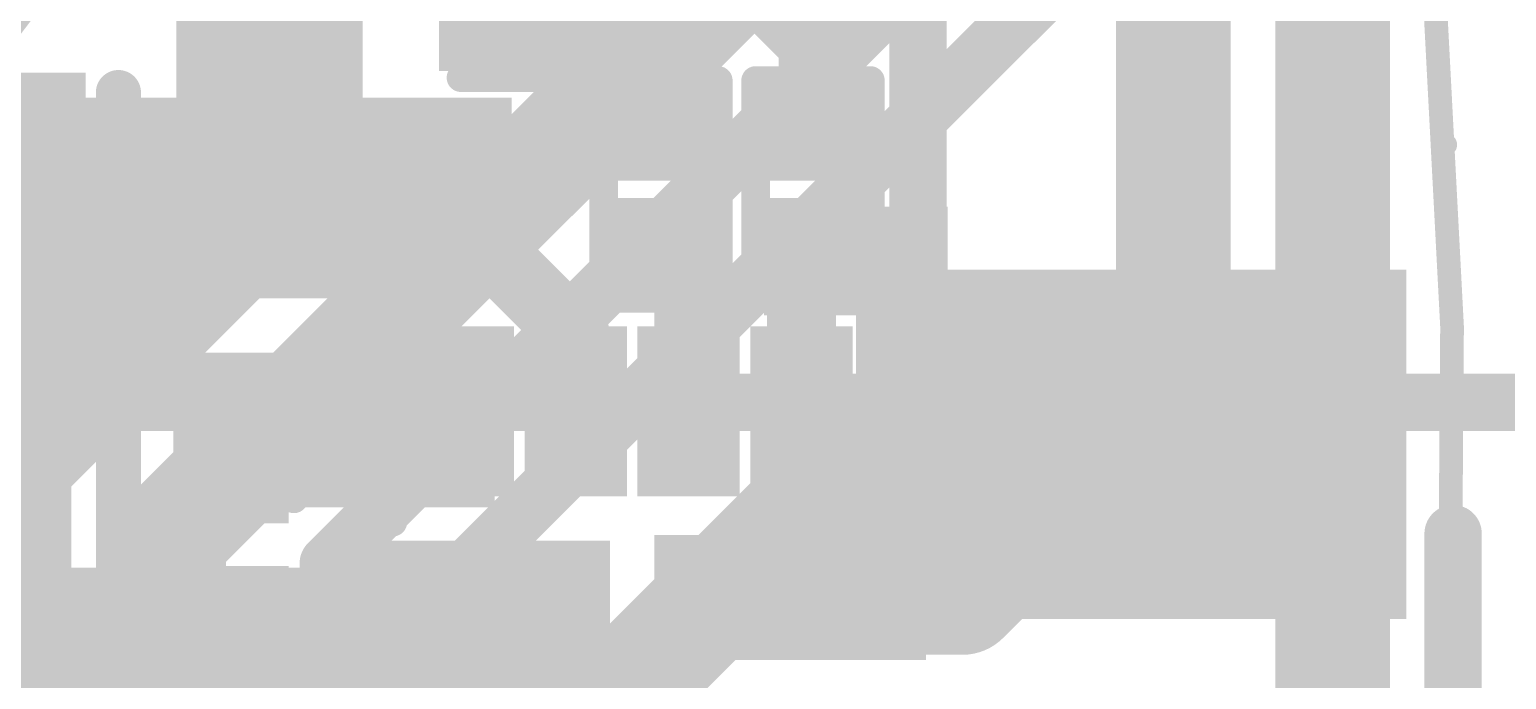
# Model space of a CAD drawing. Header units: millimetres. Extents: x 45.53 to 47.16, y 2.21 to 4.42.
# Drawn here: x 46.7272 to 46.9847, y 3.0685 to 3.1819 of the extents above; entities that cross this region are included whole.
import ezdxf

# ---------------------------------------------------------------- set-up
doc = ezdxf.new("R2010")
doc.units = ezdxf.units.MM
doc.header["$MEASUREMENT"] = 0
for name, color, linetype in [('BottomLayer', 5, 'Continuous'), ('BottomOverlay', 54, 'Continuous'), ('BottomPaste', 16, 'Continuous'), ('BottomSolder', 6, 'Continuous'), ('Mechanical1', 6, 'Continuous'), ('Mechanical2', 216, 'Continuous'), ('MultiLayer', 9, 'Continuous'), ('TopLayer', 1, 'Continuous'), ('TopOverlay', 2, 'Continuous'), ('TopPaste', 8, 'Continuous'), ('TopSolder', 216, 'Continuous'), ('ViaHoleLayer', 16, 'Continuous')]:
    doc.layers.add(name, color=color, linetype=linetype)

# ---------------------------------------------------------------- blocks, each defined once
blk = doc.blocks.new('TPS61089RNRT_35')
at = {"layer": 'TopLayer'}
for points in [[(-0.019685, 0.0078741), (0.019685, 0.0078741), (-0.019685, 0.0472441), (0.019685, 0.0472441)], [(-0.0570865, 0.0246064), (-0.0354331, 0.0246064), (-0.0570865, 0.0344488), (-0.0354331, 0.0344488)], [(0.0354332, 0.0246064), (0.0570866, 0.0246064), (0.0354332, 0.0344488), (0.0570866, 0.0344488)], [(-0.0570865, 0.0049214), (-0.0354331, 0.0049214), (-0.0570865, 0.0147638), (-0.0354331, 0.0147638)], [(0.0354332, 0.0049214), (0.0570866, 0.0049214), (0.0354332, 0.0147638), (0.0570866, 0.0147638)], [(-0.0570865, -0.0147637), (-0.0354331, -0.0147637), (-0.0570865, -0.0049213), (-0.0354331, -0.0049213)], [(0.0354332, -0.0147637), (0.0570866, -0.0147637), (0.0354332, -0.0049213), (0.0570866, -0.0049213)], [(-0.0206692, -0.047244), (-0.0068898, -0.047244), (-0.0206692, -0.007874), (-0.0068898, -0.007874)], [(0.0068899, -0.047244), (0.0206693, -0.047244), (0.0068899, -0.007874), (0.0206693, -0.007874)], [(-0.0570865, -0.0344487), (-0.0354331, -0.0344487), (-0.0570865, -0.0246063), (-0.0354331, -0.0246063)], [(0.0354332, -0.0344487), (0.0570866, -0.0344487), (0.0354332, -0.0246063), (0.0570866, -0.0246063)]]:
    blk.add_solid(points, dxfattribs=at)
at = {"layer": 'TopOverlay'}
for points, const_width in [([(-0.042, 0.051, 1), (-0.048, 0.051, 1)], 0.005), ([(-0.04925, 0.051, 1), (-0.04675, 0.051, 1)], 0.0025), ([(-0.04325, 0.051, 1), (-0.04075, 0.051, 1)], 0.0025), ([(-0.0457508, 0.041944, 1), (-0.0432508, 0.041944, 1)], 0.0025), ([(-0.028562, 0.041944, 1), (-0.026062, 0.041944, 1)], 0.0025), ([(0.025682, 0.0417456, 1), (0.028182, 0.0417456, 1)], 0.0025), ([(0.0428708, 0.0417456, 1), (0.0453708, 0.0417456, 1)], 0.0025), ([(-0.0454196, -0.0410256, 1), (-0.0429196, -0.0410256, 1)], 0.0025), ([(-0.0296788, -0.0410256, 1), (-0.0271788, -0.0410256, 1)], 0.0025), ([(0.0277196, -0.0411536, 1), (0.0302196, -0.0411536, 1)], 0.0025), ([(0.0431052, -0.0411536, 1), (0.0456052, -0.0411536, 1)], 0.0025)]:
    blk.add_lwpolyline(points, format="xyb", close=True, dxfattribs=dict(at, const_width=const_width))
at = {"layer": 'TopOverlay', "const_width": 0.005}
for points in [[(-0.0445008, 0.041944), (-0.027312, 0.041944)], [(0.026932, 0.0417456), (0.0441208, 0.0417456)], [(-0.0441696, -0.0410256), (-0.0284288, -0.0410256)], [(0.0289696, -0.0411536), (0.0443552, -0.0411536)]]:
    blk.add_lwpolyline(points, dxfattribs=at)
at = {"layer": 'TopPaste'}
for points in [[(-0.019685, 0.0078741), (0.019685, 0.0078741), (-0.019685, 0.0472441), (0.019685, 0.0472441)], [(-0.0570865, 0.0246064), (-0.0354331, 0.0246064), (-0.0570865, 0.0344488), (-0.0354331, 0.0344488)], [(0.0354332, 0.0246064), (0.0570866, 0.0246064), (0.0354332, 0.0344488), (0.0570866, 0.0344488)], [(-0.0570865, 0.0049214), (-0.0354331, 0.0049214), (-0.0570865, 0.0147638), (-0.0354331, 0.0147638)], [(0.0354332, 0.0049214), (0.0570866, 0.0049214), (0.0354332, 0.0147638), (0.0570866, 0.0147638)], [(-0.0570865, -0.0147637), (-0.0354331, -0.0147637), (-0.0570865, -0.0049213), (-0.0354331, -0.0049213)], [(0.0354332, -0.0147637), (0.0570866, -0.0147637), (0.0354332, -0.0049213), (0.0570866, -0.0049213)], [(-0.0206692, -0.047244), (-0.0068898, -0.047244), (-0.0206692, -0.007874), (-0.0068898, -0.007874)], [(0.0068899, -0.047244), (0.0206693, -0.047244), (0.0068899, -0.007874), (0.0206693, -0.007874)], [(-0.0570865, -0.0344487), (-0.0354331, -0.0344487), (-0.0570865, -0.0246063), (-0.0354331, -0.0246063)], [(0.0354332, -0.0344487), (0.0570866, -0.0344487), (0.0354332, -0.0246063), (0.0570866, -0.0246063)]]:
    blk.add_solid(points, dxfattribs=at)
at = {"layer": 'TopSolder'}
for points in [[(-0.023685, 0.0038741), (0.023685, 0.0038741), (-0.023685, 0.0512441), (0.023685, 0.0512441)], [(-0.0610865, 0.0206064), (-0.0314331, 0.0206064), (-0.0610865, 0.0384488), (-0.0314331, 0.0384488)], [(0.0314332, 0.0206064), (0.0610866, 0.0206064), (0.0314332, 0.0384488), (0.0610866, 0.0384488)], [(-0.0610865, 0.0009214), (-0.0314331, 0.0009214), (-0.0610865, 0.0187638), (-0.0314331, 0.0187638)], [(0.0314332, 0.0009214), (0.0610866, 0.0009214), (0.0314332, 0.0187638), (0.0610866, 0.0187638)], [(-0.0610865, -0.0187637), (-0.0314331, -0.0187637), (-0.0610865, -0.0009213), (-0.0314331, -0.0009213)], [(0.0314332, -0.0187637), (0.0610866, -0.0187637), (0.0314332, -0.0009213), (0.0610866, -0.0009213)], [(-0.0246692, -0.051244), (-0.0028898, -0.051244), (-0.0246692, -0.003874), (-0.0028898, -0.003874)], [(0.0028899, -0.051244), (0.0246693, -0.051244), (0.0028899, -0.003874), (0.0246693, -0.003874)], [(-0.0610865, -0.0384487), (-0.0314331, -0.0384487), (-0.0610865, -0.0206063), (-0.0314331, -0.0206063)], [(0.0314332, -0.0384487), (0.0610866, -0.0384487), (0.0314332, -0.0206063), (0.0610866, -0.0206063)]]:
    blk.add_solid(points, dxfattribs=at)
blk = doc.blocks.new('R___0201_37')
at = {"layer": 'TopLayer'}
for points in [[(-0.0161416, -0.0072834), (-0.0055118, -0.0072834), (-0.0161416, 0.0072834), (-0.0055118, 0.0072834)], [(0.0055119, -0.0072834), (0.0161417, -0.0072834), (0.0055119, 0.0072834), (0.0161417, 0.0072834)]]:
    blk.add_solid(points, dxfattribs=at)
at = {"layer": 'TopOverlay', "const_width": 0.005}
for points in [[(-0.019, -0.01), (-0.019, 0.01)], [(0.019, 0.01), (-0.019, 0.01)], [(0.019, -0.01), (0.019, 0.01)], [(0.019, -0.01), (-0.019, -0.01)]]:
    blk.add_lwpolyline(points, dxfattribs=at)
at = {"layer": 'TopOverlay', "const_width": 0.0025}
for points in [[(-0.02025, 0.01, 1), (-0.01775, 0.01, 1)], [(-0.02025, 0.01, 1), (-0.01775, 0.01, 1)], [(0.01775, 0.01, 1), (0.02025, 0.01, 1)], [(0.01775, 0.01, 1), (0.02025, 0.01, 1)], [(-0.02025, -0.01, 1), (-0.01775, -0.01, 1)], [(-0.02025, -0.01, 1), (-0.01775, -0.01, 1)], [(0.01775, -0.01, 1), (0.02025, -0.01, 1)], [(0.01775, -0.01, 1), (0.02025, -0.01, 1)]]:
    blk.add_lwpolyline(points, format="xyb", close=True, dxfattribs=at)
at = {"layer": 'TopPaste'}
for points in [[(-0.0161416, -0.0072834), (-0.0055118, -0.0072834), (-0.0161416, 0.0072834), (-0.0055118, 0.0072834)], [(0.0055119, -0.0072834), (0.0161417, -0.0072834), (0.0055119, 0.0072834), (0.0161417, 0.0072834)]]:
    blk.add_solid(points, dxfattribs=at)
at = {"layer": 'TopSolder'}
for points in [[(-0.0201416, -0.0112834), (-0.0015118, -0.0112834), (-0.0201416, 0.0112834), (-0.0015118, 0.0112834)], [(0.0015119, -0.0112834), (0.0201417, -0.0112834), (0.0015119, 0.0112834), (0.0201417, 0.0112834)]]:
    blk.add_solid(points, dxfattribs=at)
blk = doc.blocks.new('R___0201_53')
at = {"layer": 'TopLayer'}
for points in [[(-0.0161416, -0.0072834), (-0.0055118, -0.0072834), (-0.0161416, 0.0072834), (-0.0055118, 0.0072834)], [(0.0055119, -0.0072834), (0.0161417, -0.0072834), (0.0055119, 0.0072834), (0.0161417, 0.0072834)]]:
    blk.add_solid(points, dxfattribs=at)
at = {"layer": 'TopOverlay', "const_width": 0.005}
for points in [[(-0.019, -0.01), (-0.019, 0.01)], [(0.019, 0.01), (-0.019, 0.01)], [(0.019, -0.01), (0.019, 0.01)], [(0.019, -0.01), (-0.019, -0.01)]]:
    blk.add_lwpolyline(points, dxfattribs=at)
at = {"layer": 'TopOverlay', "const_width": 0.0025}
for points in [[(-0.02025, 0.01, 1), (-0.01775, 0.01, 1)], [(-0.02025, 0.01, 1), (-0.01775, 0.01, 1)], [(0.01775, 0.01, 1), (0.02025, 0.01, 1)], [(0.01775, 0.01, 1), (0.02025, 0.01, 1)], [(-0.02025, -0.01, 1), (-0.01775, -0.01, 1)], [(-0.02025, -0.01, 1), (-0.01775, -0.01, 1)], [(0.01775, -0.01, 1), (0.02025, -0.01, 1)], [(0.01775, -0.01, 1), (0.02025, -0.01, 1)]]:
    blk.add_lwpolyline(points, format="xyb", close=True, dxfattribs=at)
at = {"layer": 'TopPaste'}
for points in [[(-0.0161416, -0.0072834), (-0.0055118, -0.0072834), (-0.0161416, 0.0072834), (-0.0055118, 0.0072834)], [(0.0055119, -0.0072834), (0.0161417, -0.0072834), (0.0055119, 0.0072834), (0.0161417, 0.0072834)]]:
    blk.add_solid(points, dxfattribs=at)
at = {"layer": 'TopSolder'}
for points in [[(-0.0201416, -0.0112834), (-0.0015118, -0.0112834), (-0.0201416, 0.0112834), (-0.0015118, 0.0112834)], [(0.0015119, -0.0112834), (0.0201417, -0.0112834), (0.0015119, 0.0112834), (0.0201417, 0.0112834)]]:
    blk.add_solid(points, dxfattribs=at)
blk = doc.blocks.new('SRN5040TA_100M_58')
at = {"layer": 'TopLayer'}
for points in [[(-0.1003936, -0.0826771), (-0.0413386, -0.0826771), (-0.1003936, 0.0826771), (-0.0413386, 0.0826771)], [(0.0413387, -0.0826771), (0.1003937, -0.0826771), (0.0413387, 0.0826771), (0.1003937, 0.0826771)]]:
    blk.add_solid(points, dxfattribs=at)
at = {"layer": 'TopOverlay', "const_width": 0.007874}
for points in [[(0.0999264, 0.0924048), (-0.100896, 0.0924048)], [(0.101056, -0.0934448), (-0.099936, -0.0934448)]]:
    blk.add_lwpolyline(points, dxfattribs=at)
at = {"layer": 'TopOverlay', "const_width": 0.003937}
for points in [[(-0.1028645, 0.0924048, 1), (-0.0989275, 0.0924048, 1)], [(0.0979579, 0.0924048, 1), (0.1018949, 0.0924048, 1)], [(-0.1019045, -0.0934448, 1), (-0.0979675, -0.0934448, 1)], [(0.0990875, -0.0934448, 1), (0.1030245, -0.0934448, 1)]]:
    blk.add_lwpolyline(points, format="xyb", close=True, dxfattribs=at)
at = {"layer": 'TopPaste'}
for points in [[(-0.1003936, -0.0826771), (-0.0413386, -0.0826771), (-0.1003936, 0.0826771), (-0.0413386, 0.0826771)], [(0.0413387, -0.0826771), (0.1003937, -0.0826771), (0.0413387, 0.0826771), (0.1003937, 0.0826771)]]:
    blk.add_solid(points, dxfattribs=at)
at = {"layer": 'TopSolder'}
for points in [[(-0.1043936, -0.0866771), (-0.0373386, -0.0866771), (-0.1043936, 0.0866771), (-0.0373386, 0.0866771)], [(0.0373387, -0.0866771), (0.1043937, -0.0866771), (0.0373387, 0.0866771), (0.1043937, 0.0866771)]]:
    blk.add_solid(points, dxfattribs=at)
blk = doc.blocks.new('C__0603_B_80')
at = {"layer": 'BottomLayer'}
for points in [[(-0.015, -0.0175), (-0.015, 0.0175), (-0.045, -0.0175), (-0.045, 0.0175)], [(0.045, -0.0175), (0.045, 0.0175), (0.015, -0.0175), (0.015, 0.0175)]]:
    blk.add_solid(points, dxfattribs=at)
at = {"layer": 'BottomOverlay', "const_width": 0.005}
for points in [[(-0.049, 0.021), (-0.018, 0.021)], [(-0.049, 0.021), (-0.049, -0.021)], [(0.018, 0.021), (0.049, 0.021)], [(0.049, 0.021), (0.049, -0.021)], [(-0.049, -0.021), (-0.018, -0.021)], [(0.018, -0.021), (0.049, -0.021)]]:
    blk.add_lwpolyline(points, dxfattribs=at)
at = {"layer": 'BottomOverlay', "const_width": 0.0025}
for points in [[(-0.05025, 0.021, 1), (-0.04775, 0.021, 1)], [(-0.05025, 0.021, 1), (-0.04775, 0.021, 1)], [(-0.01925, 0.021, 1), (-0.01675, 0.021, 1)], [(0.01675, 0.021, 1), (0.01925, 0.021, 1)], [(0.04775, 0.021, 1), (0.05025, 0.021, 1)], [(0.04775, 0.021, 1), (0.05025, 0.021, 1)], [(-0.05025, -0.021, 1), (-0.04775, -0.021, 1)], [(-0.05025, -0.021, 1), (-0.04775, -0.021, 1)], [(-0.01925, -0.021, 1), (-0.01675, -0.021, 1)], [(0.01675, -0.021, 1), (0.01925, -0.021, 1)], [(0.04775, -0.021, 1), (0.05025, -0.021, 1)], [(0.04775, -0.021, 1), (0.05025, -0.021, 1)]]:
    blk.add_lwpolyline(points, format="xyb", close=True, dxfattribs=at)
at = {"layer": 'BottomPaste'}
for points in [[(-0.015, -0.0175), (-0.015, 0.0175), (-0.045, -0.0175), (-0.045, 0.0175)], [(0.045, -0.0175), (0.045, 0.0175), (0.015, -0.0175), (0.015, 0.0175)]]:
    blk.add_solid(points, dxfattribs=at)
at = {"layer": 'BottomSolder'}
for points in [[(-0.0126378, -0.0198622), (-0.0126378, 0.0198622), (-0.0473622, -0.0198622), (-0.0473622, 0.0198622)], [(0.0473622, -0.0198622), (0.0473622, 0.0198622), (0.0126378, -0.0198622), (0.0126378, 0.0198622)]]:
    blk.add_solid(points, dxfattribs=at)
blk = doc.blocks.new('C__0603_B_81')
at = {"layer": 'BottomLayer'}
for points in [[(-0.015, -0.0175), (-0.015, 0.0175), (-0.045, -0.0175), (-0.045, 0.0175)], [(0.045, -0.0175), (0.045, 0.0175), (0.015, -0.0175), (0.015, 0.0175)]]:
    blk.add_solid(points, dxfattribs=at)
at = {"layer": 'BottomOverlay', "const_width": 0.005}
for points in [[(-0.049, 0.021), (-0.018, 0.021)], [(-0.049, 0.021), (-0.049, -0.021)], [(0.018, 0.021), (0.049, 0.021)], [(0.049, 0.021), (0.049, -0.021)], [(-0.049, -0.021), (-0.018, -0.021)], [(0.018, -0.021), (0.049, -0.021)]]:
    blk.add_lwpolyline(points, dxfattribs=at)
at = {"layer": 'BottomOverlay', "const_width": 0.0025}
for points in [[(-0.05025, 0.021, 1), (-0.04775, 0.021, 1)], [(-0.05025, 0.021, 1), (-0.04775, 0.021, 1)], [(-0.01925, 0.021, 1), (-0.01675, 0.021, 1)], [(0.01675, 0.021, 1), (0.01925, 0.021, 1)], [(0.04775, 0.021, 1), (0.05025, 0.021, 1)], [(0.04775, 0.021, 1), (0.05025, 0.021, 1)], [(-0.05025, -0.021, 1), (-0.04775, -0.021, 1)], [(-0.05025, -0.021, 1), (-0.04775, -0.021, 1)], [(-0.01925, -0.021, 1), (-0.01675, -0.021, 1)], [(0.01675, -0.021, 1), (0.01925, -0.021, 1)], [(0.04775, -0.021, 1), (0.05025, -0.021, 1)], [(0.04775, -0.021, 1), (0.05025, -0.021, 1)]]:
    blk.add_lwpolyline(points, format="xyb", close=True, dxfattribs=at)
at = {"layer": 'BottomPaste'}
for points in [[(-0.015, -0.0175), (-0.015, 0.0175), (-0.045, -0.0175), (-0.045, 0.0175)], [(0.045, -0.0175), (0.045, 0.0175), (0.015, -0.0175), (0.015, 0.0175)]]:
    blk.add_solid(points, dxfattribs=at)
at = {"layer": 'BottomSolder'}
for points in [[(-0.0126378, -0.0198622), (-0.0126378, 0.0198622), (-0.0473622, -0.0198622), (-0.0473622, 0.0198622)], [(0.0473622, -0.0198622), (0.0473622, 0.0198622), (0.0126378, -0.0198622), (0.0126378, 0.0198622)]]:
    blk.add_solid(points, dxfattribs=at)
blk = doc.blocks.new('C__0402_82')
at = {"layer": 'TopLayer'}
for points in [[(-0.0095, -0.0125), (-0.0095, 0.0125), (-0.0275, -0.0125), (-0.0275, 0.0125)], [(0.0275, -0.0125), (0.0275, 0.0125), (0.0095, -0.0125), (0.0095, 0.0125)]]:
    blk.add_solid(points, dxfattribs=at)
at = {"layer": 'TopOverlay', "const_width": 0.005}
for points in [[(-0.031, 0.016), (-0.031, -0.016)], [(-0.011, 0.016), (-0.031, 0.016)], [(0.031, 0.016), (0.011, 0.016)], [(0.031, 0.016), (0.031, -0.016)], [(-0.011, -0.016), (-0.031, -0.016)], [(0.031, -0.016), (0.011, -0.016)]]:
    blk.add_lwpolyline(points, dxfattribs=at)
at = {"layer": 'TopOverlay', "const_width": 0.0025}
for points in [[(-0.03225, 0.016, 1), (-0.02975, 0.016, 1)], [(-0.03225, 0.016, 1), (-0.02975, 0.016, 1)], [(-0.01225, 0.016, 1), (-0.00975, 0.016, 1)], [(0.00975, 0.016, 1), (0.01225, 0.016, 1)], [(0.02975, 0.016, 1), (0.03225, 0.016, 1)], [(0.02975, 0.016, 1), (0.03225, 0.016, 1)], [(-0.03225, -0.016, 1), (-0.02975, -0.016, 1)], [(-0.03225, -0.016, 1), (-0.02975, -0.016, 1)], [(-0.01225, -0.016, 1), (-0.00975, -0.016, 1)], [(0.00975, -0.016, 1), (0.01225, -0.016, 1)], [(0.02975, -0.016, 1), (0.03225, -0.016, 1)], [(0.02975, -0.016, 1), (0.03225, -0.016, 1)]]:
    blk.add_lwpolyline(points, format="xyb", close=True, dxfattribs=at)
at = {"layer": 'TopPaste'}
for points in [[(-0.0095, -0.0125), (-0.0095, 0.0125), (-0.0275, -0.0125), (-0.0275, 0.0125)], [(0.0275, -0.0125), (0.0275, 0.0125), (0.0095, -0.0125), (0.0095, 0.0125)]]:
    blk.add_solid(points, dxfattribs=at)
at = {"layer": 'TopSolder'}
for points in [[(-0.0071378, -0.0148622), (-0.0071378, 0.0148622), (-0.0298622, -0.0148622), (-0.0298622, 0.0148622)], [(0.0298622, -0.0148622), (0.0298622, 0.0148622), (0.0071378, -0.0148622), (0.0071378, 0.0148622)]]:
    blk.add_solid(points, dxfattribs=at)
blk = doc.blocks.new('CAP_0201_84')
at = {"layer": 'TopLayer'}
for points in [[(-0.0177165, -0.0059055), (-0.0059055, -0.0059055), (-0.0177165, 0.0059055), (-0.0059055, 0.0059055)], [(0.0059055, -0.0059055), (0.0177165, -0.0059055), (0.0059055, 0.0059055), (0.0177165, 0.0059055)]]:
    blk.add_solid(points, dxfattribs=at)
at = {"layer": 'TopOverlay', "const_width": 0.005}
for points in [[(-0.021, 0.009), (-0.008, 0.009)], [(-0.021, 0.009), (-0.021, -0.009)], [(0.008, 0.009), (0.021, 0.009)], [(0.021, 0.009), (0.021, -0.009)], [(-0.021, -0.009), (-0.008, -0.009)], [(0.008, -0.009), (0.021, -0.009)]]:
    blk.add_lwpolyline(points, dxfattribs=at)
at = {"layer": 'TopOverlay', "const_width": 0.0025}
for points in [[(-0.02225, 0.009, 1), (-0.01975, 0.009, 1)], [(-0.02225, 0.009, 1), (-0.01975, 0.009, 1)], [(-0.00925, 0.009, 1), (-0.00675, 0.009, 1)], [(0.00675, 0.009, 1), (0.00925, 0.009, 1)], [(0.01975, 0.009, 1), (0.02225, 0.009, 1)], [(0.01975, 0.009, 1), (0.02225, 0.009, 1)], [(-0.02225, -0.009, 1), (-0.01975, -0.009, 1)], [(-0.02225, -0.009, 1), (-0.01975, -0.009, 1)], [(-0.00925, -0.009, 1), (-0.00675, -0.009, 1)], [(0.00675, -0.009, 1), (0.00925, -0.009, 1)], [(0.01975, -0.009, 1), (0.02225, -0.009, 1)], [(0.01975, -0.009, 1), (0.02225, -0.009, 1)]]:
    blk.add_lwpolyline(points, format="xyb", close=True, dxfattribs=at)
at = {"layer": 'TopPaste'}
for points in [[(-0.0177165, -0.0059055), (-0.0059055, -0.0059055), (-0.0177165, 0.0059055), (-0.0059055, 0.0059055)], [(0.0059055, -0.0059055), (0.0177165, -0.0059055), (0.0059055, 0.0059055), (0.0177165, 0.0059055)]]:
    blk.add_solid(points, dxfattribs=at)
at = {"layer": 'TopSolder'}
for points in [[(-0.0198819, -0.0080709), (-0.0037401, -0.0080709), (-0.0198819, 0.0080709), (-0.0037401, 0.0080709)], [(0.0037401, -0.0080709), (0.0198819, -0.0080709), (0.0037401, 0.0080709), (0.0198819, 0.0080709)]]:
    blk.add_solid(points, dxfattribs=at)

msp = doc.modelspace()

# ---------------------------------------------------------------- linework, layer by layer
at = {"layer": 'BottomLayer'}
for points, const_width in [([(46.7792599, 3.0887404), (46.8998129, 3.2092934)], 0.01), ([(46.6972599, 3.1520001), (46.7396968, 3.207897)], 0.01), ([(46.7514489, 3.093189), (46.8512599, 3.193)], 0.02), ([(46.8042599, 3.0885563), (46.9135176, 3.197814)], 0.01), ([(46.7219489, 3.1073457), (46.7656032, 3.151)], 0.025), ([(46.7219489, 2.9166543), (46.7219489, 3.1073457)], 0.025), ([(46.8352599, 3.071), (46.8642599, 3.1)], 0.02), ([(46.8642599, 3.1), (46.8882599, 3.1)], 0.02), ([(46.7514489, 2.931209), (46.7514489, 3.093189)], 0.02), ([(46.7792599, 2.969), (46.7792599, 3.0887404)], 0.01), ([(46.8042599, 2.9339331), (46.8042599, 3.0885563)], 0.01), ([(46.8352599, 2.973), (46.8352599, 3.071)], 0.02)]:
    msp.add_lwpolyline(points, dxfattribs=dict(at, const_width=const_width))
for points, const_width in [([(46.7593532, 3.151, 1), (46.7718532, 3.151, 1)], 0.0125), ([(46.7596977, 3.151, 1), (46.7715087, 3.151, 1)], 0.011811), ([(46.9206876, 3.127, 1), (46.9324986, 3.127, 1)], 0.011811), ([(46.7156989, 3.1073457, 1), (46.7281989, 3.1073457, 1)], 0.0125), ([(46.7156989, 3.1073457, 1), (46.7281989, 3.1073457, 1)], 0.0125), ([(46.8592599, 3.1, 1), (46.8692599, 3.1, 1)], 0.01), ([(46.8592599, 3.1, 1), (46.8692599, 3.1, 1)], 0.01), ([(46.8832599, 3.1, 1), (46.8932599, 3.1, 1)], 0.01), ([(46.7464489, 3.093189, 1), (46.7564489, 3.093189, 1)], 0.01), ([(46.7464489, 3.093189, 1), (46.7564489, 3.093189, 1)], 0.01), ([(46.7767599, 3.0887404, 1), (46.7817599, 3.0887404, 1)], 0.005), ([(46.7767599, 3.0887404, 1), (46.7817599, 3.0887404, 1)], 0.005), ([(46.8017599, 3.0885563, 1), (46.8067599, 3.0885563, 1)], 0.005), ([(46.8017599, 3.0885563, 1), (46.8067599, 3.0885563, 1)], 0.005), ([(46.8302599, 3.071, 1), (46.8402599, 3.071, 1)], 0.01), ([(46.8302599, 3.071, 1), (46.8402599, 3.071, 1)], 0.01)]:
    msp.add_lwpolyline(points, format="xyb", close=True, dxfattribs=dict(at, const_width=const_width))
msp.add_solid([(46.8712599, 3.079), (46.9672599, 3.079), (46.8712599, 3.14), (46.9672599, 3.14)], dxfattribs=at)
at = {"layer": 'Mechanical1', "const_width": 0.01}
for points in [[(46.4480523, 3.1168323), (47.11, 3.1168323)], [(46.9754053, 2.257), (46.9754053, 3.0939271)]]:
    msp.add_lwpolyline(points, dxfattribs=at)
at = {"layer": 'Mechanical1', "const_width": 0.005}
msp.add_lwpolyline([(46.9729053, 3.0939271, 1), (46.9779053, 3.0939271, 1)], format="xyb", close=True, dxfattribs=at)
at = {"layer": 'Mechanical2', "const_width": 0.003937}
for points in [[(46.9647026, 3.2566764, -0.0446723487377138), (46.9746708, 3.0664531)], [(46.9647098, 3.2566745, -0.0446722424275745), (46.9746767, 3.06645)], [(46.9647171, 3.2566727, -0.0446721361199236), (46.9746826, 3.066447)]]:
    msp.add_lwpolyline(points, format="xyb", dxfattribs=at)
msp.add_lwpolyline([(46.9739355, 3.1617874), (46.9739487, 3.1617823)], dxfattribs=at)
at = {"layer": 'Mechanical2', "const_width": 0.0019685}
for points in [[(46.9729513, 3.1617874, 1), (46.9749197, 3.1617874, 1)], [(46.9729645, 3.1617823, 1), (46.9749329, 3.1617823, 1)]]:
    msp.add_lwpolyline(points, format="xyb", close=True, dxfattribs=at)
at = {"layer": 'MultiLayer', "const_width": 0.011811}
for points in [[(46.7596977, 3.151, 1), (46.7715087, 3.151, 1)], [(46.9206876, 3.127, 1), (46.9324986, 3.127, 1)]]:
    msp.add_lwpolyline(points, format="xyb", close=True, dxfattribs=at)
at = {"layer": 'TopLayer'}
for points, const_width in [([(46.7386363, 3.2135441, -0.198912367379658), (46.6697247, 3.185)], 0.015), ([(46.8327918, 3.1756138, -0.198912367379658), (46.8372599, 3.1648267)], 0.012)]:
    msp.add_lwpolyline(points, format="xyb", dxfattribs=dict(at, const_width=const_width))
for points, const_width in [([(46.9544041, 3.0033647), (46.9544041, 3.2039273)], 0.02), ([(46.9265931, 3.127), (46.9265931, 3.1935546)], 0.02), ([(46.8144055, 3.194), (46.8327918, 3.1756137)], 0.012), ([(46.8820709, 3.1431732), (46.8820709, 3.1948534)], 0.01), ([(46.8534313, 3.1898286), (46.8637874, 3.1794725)], 0.012), ([(46.8637874, 3.1648267), (46.8637874, 3.1794725)], 0.012), ([(46.8048641, 3.146), (46.8224173, 3.1284468)], 0.012), ([(46.8617874, 3.1152599), (46.8617874, 3.1431732)], 0.012), ([(46.8637874, 3.1431732), (46.8820709, 3.1431732)], 0.01), ([(46.8421024, 3.1152599), (46.8421024, 3.1363307)], 0.012), ([(46.9265931, 3.1195222), (46.9265931, 3.127)], 0.02), ([(46.8224173, 3.1152599), (46.8224173, 3.1284468)], 0.012), ([(46.8898505, 3.0827796), (46.9265931, 3.1195222)], 0.02), ([(46.8598189, 3.0827796), (46.8898505, 3.0827796)], 0.02)]:
    msp.add_lwpolyline(points, dxfattribs=dict(at, const_width=const_width))
for points, const_width in [([(46.8607874, 3.1794725, 1), (46.8667874, 3.1794725, 1)], 0.006), ([(46.8607874, 3.1794725, 1), (46.8667874, 3.1794725, 1)], 0.006), ([(46.8297918, 3.1756138, 1), (46.8357918, 3.1756138, 1)], 0.006), ([(46.8297918, 3.1756137, 1), (46.8357918, 3.1756137, 1)], 0.006), ([(46.8342599, 3.1648267, 1), (46.8402599, 3.1648267, 1)], 0.006), ([(46.8607874, 3.1648267, 1), (46.8667874, 3.1648267, 1)], 0.006), ([(46.7596977, 3.151, 1), (46.7715087, 3.151, 1)], 0.011811), ([(46.8018641, 3.146, 1), (46.8078641, 3.146, 1)], 0.006), ([(46.8587874, 3.1431732, 1), (46.8647874, 3.1431732, 1)], 0.006), ([(46.8612874, 3.1431732, 1), (46.8662874, 3.1431732, 1)], 0.005), ([(46.8795709, 3.1431732, 1), (46.8845709, 3.1431732, 1)], 0.005), ([(46.8795709, 3.1431732, 1), (46.8845709, 3.1431732, 1)], 0.005), ([(46.8391024, 3.1363307, 1), (46.8451024, 3.1363307, 1)], 0.006), ([(46.9206876, 3.127, 1), (46.9324986, 3.127, 1)], 0.011811), ([(46.9215931, 3.127, 1), (46.9315931, 3.127, 1)], 0.01), ([(46.9215931, 3.127, 1), (46.9315931, 3.127, 1)], 0.01), ([(46.8194173, 3.1284468, 1), (46.8254173, 3.1284468, 1)], 0.006), ([(46.8194173, 3.1284468, 1), (46.8254173, 3.1284468, 1)], 0.006), ([(46.9215931, 3.1195222, 1), (46.9315931, 3.1195222, 1)], 0.01), ([(46.9215931, 3.1195222, 1), (46.9315931, 3.1195222, 1)], 0.01), ([(46.8194173, 3.1152599, 1), (46.8254173, 3.1152599, 1)], 0.006), ([(46.8391024, 3.1152599, 1), (46.8451024, 3.1152599, 1)], 0.006), ([(46.8587874, 3.1152599, 1), (46.8647874, 3.1152599, 1)], 0.006), ([(46.8548189, 3.0827796, 1), (46.8648189, 3.0827796, 1)], 0.01), ([(46.8848505, 3.0827796, 1), (46.8948505, 3.0827796, 1)], 0.01), ([(46.8848505, 3.0827796, 1), (46.8948505, 3.0827796, 1)], 0.01)]:
    msp.add_lwpolyline(points, format="xyb", close=True, dxfattribs=dict(at, const_width=const_width))
for points in [[(46.8022599, 3.177), (46.8292599, 3.177), (46.8022599, 3.219), (46.8292599, 3.219)], [(46.7527599, 3.159), (46.7852599, 3.159), (46.7527599, 3.208), (46.7852599, 3.208)], [(46.5672599, 3.135), (46.8112599, 3.135), (46.5672599, 3.17), (46.8112599, 3.17)], [(46.8552599, 3.132), (46.8872599, 3.132), (46.8552599, 3.151), (46.8872599, 3.151)], [(46.7522599, 3.0985197), (46.8082599, 3.0985197), (46.7522599, 3.1255197), (46.8082599, 3.1255197)], [(46.5682599, 3.05), (46.8252599, 3.05), (46.5682599, 3.088), (46.8252599, 3.088)]]:
    msp.add_solid(points, dxfattribs=at)
at = {"layer": 'TopOverlay', "const_width": 0.003937}
for points in [[(46.9648823, 3.2567, -0.0446725796122574), (46.9748525, 3.066479)], [(46.9648895, 3.2566882, -0.0446724732933811), (46.9748583, 3.066466)], [(46.9648968, 3.2566763, -0.0446723669769909), (46.9748643, 3.066453)]]:
    msp.add_lwpolyline(points, format="xyb", dxfattribs=at)
msp.add_lwpolyline([(46.9741162, 3.1618123), (46.9741294, 3.1617873)], dxfattribs=at)
at = {"layer": 'TopOverlay', "const_width": 0.0019685}
for points in [[(46.973132, 3.1618123, 1), (46.9751004, 3.1618123, 1)], [(46.9731452, 3.1617873, 1), (46.9751136, 3.1617873, 1)]]:
    msp.add_lwpolyline(points, format="xyb", close=True, dxfattribs=at)
at = {"layer": 'ViaHoleLayer', "const_width": 0.0059055}
for points in [[(46.7626505, 3.151, 1), (46.7685559, 3.151, 1)], [(46.9236404, 3.127, 1), (46.9295458, 3.127, 1)]]:
    msp.add_lwpolyline(points, format="xyb", close=True, dxfattribs=at)

# ---------------------------------------------------------------- block references
for name, p, rotation in [('C__0402_82', (46.7914055, 3.1895), 180), ('SRN5040TA_100M_58', (46.6502599, 3.07), 270), ('R___0201_53', (46.8372599, 3.154), 270), ('R___0201_37', (46.8637874, 3.154), 270), ('TPS61089RNRT_35', (46.8322599, 3.069), 90), ('C__0603_B_80', (46.8882599, 3.07), 90), ('C__0603_B_81', (46.9362599, 3.0697401), 90), ('CAP_0201_84', (46.7642599, 3.092), 90)]:
    msp.add_blockref(name, p, dxfattribs=dict(rotation=rotation))

doc.saveas('drawing.dxf')
